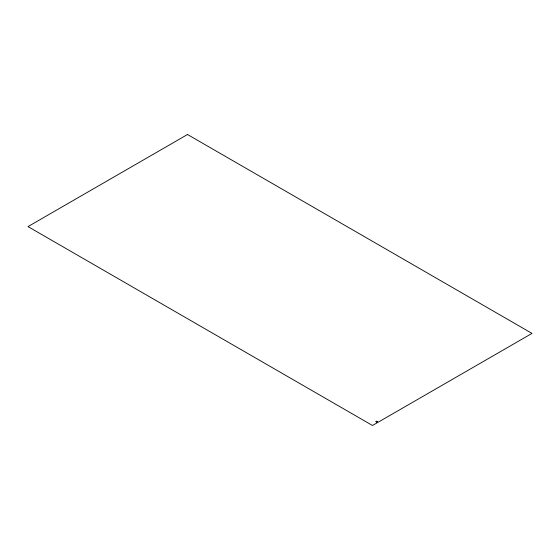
<?xml version="1.0" encoding="UTF-8"?>
<svg xmlns="http://www.w3.org/2000/svg" width="560" height="560" viewBox="0 0 560 560"><rect width="100%" height="100%" fill="white"/><g stroke="black" fill="none" stroke-linecap="round" stroke-linejoin="round"><path stroke-width="0.84" d="M376.859 421.533C376.117 421.351 377.216 421.351 376.411 421.89M376.313 421.862L376.306 421.267L376.404 421.869M376.656 421.442L376.292 421.799M376.985 421.526L376.292 421.288L376.313 421.89M376.607 421.435L376.446 421.4M376.817 421.519L376.11 421.33L376.943 421.561M376.11 421.33L377.027 421.554M187.509 134.512L28 226.597L372.491 425.488L532 333.403L187.509 134.512"/></g></svg>
